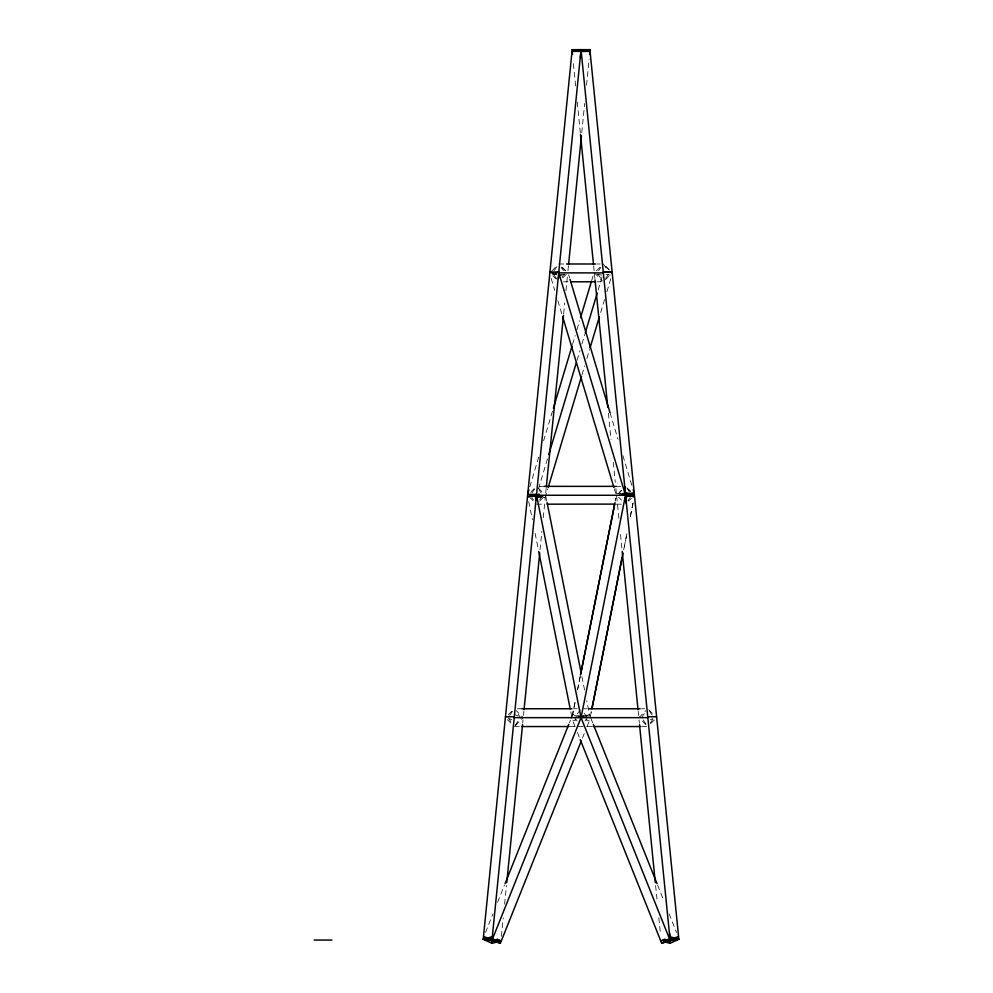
<?xml version="1.0" encoding="UTF-8"?>
<svg xmlns="http://www.w3.org/2000/svg" width="993" height="993" viewBox="0 0 993 993"><rect width="100%" height="100%" fill="white"/><g stroke="black" fill="none" stroke-linecap="round" stroke-linejoin="round"><path stroke-width="0.74" stroke-dasharray="4.96 3.72" d="M501.378 936.325L503.228 917.805M504.605 904.114L506.455 885.595M522.703 723.14L523.013 719.95M523.472 715.469L523.932 710.839M540.031 549.824L541.88 531.379M543.258 517.626L545.405 496.103M545.716 493.087L546.175 488.419M563.664 313.664L564.732 302.828M565.96 290.664L567.648 273.696M567.959 270.717L568.418 266.087M581.761 132.69L584.678 103.545M586.515 85.15L589.122 59.084M572.316 715.916L575.332 700.785L572.316 715.916L575.27 716.214M615.275 501.08L615.883 498.052L615.288 501.093M623.654 549.948L626.98 533.315L623.654 549.961M529.815 486.781L538.702 457.128M543.593 440.818L552.493 411.176M572.514 344.459L575.183 335.56M576.958 329.626L579.627 320.727M591.642 280.696L593.417 274.776M538.529 488.668L547.466 458.878M577.032 360.298L579.949 350.641M581.923 343.988L584.84 334.331M598.146 290.006L602.192 276.513M536.307 496.09L545.07 497.828L547.739 488.928M581.997 374.771L584.666 365.871M586.888 358.461L589.557 349.561M600.678 312.497L604.675 299.154M606.909 291.743L610.906 278.4M485.527 932.439L493 913.783M497.58 902.302L504.469 885.086M569.337 722.966L570.479 720.086M571.049 718.659L572.775 714.352L579.912 716.474M582.407 738.184L584.703 732.437M587 726.702L589.296 720.955L586.64 719.602M554.069 270.655L557.222 266.211M561.939 277.332L564.297 273.994M598.556 270.655L600.914 267.316M605.631 278.437L608.783 273.994M531.838 493.049L534.979 488.593M539.696 499.715L542.054 496.388M619.235 495.271L620.799 493.049M627.874 500.832L630.232 497.493M509.595 715.432L512.736 710.988M515.094 725.436L520.605 717.654L516.67 712.093M580.247 709.871L574.748 717.654L577.107 720.992M584.964 720.992L587.322 717.654M641.466 717.654L645.4 712.093M650.117 723.214L654.052 717.654M551.872 270.928L557.805 264.97M562.746 277.841L567.686 272.901M596.359 270.928L600.306 266.943M605.258 279.827L612.172 272.876M530.622 492.305L534.582 488.333M539.522 501.204L545.442 495.271M628.482 501.204L631.449 498.225M508.379 714.699L512.338 710.727M515.305 725.573L523.212 717.654L516.286 710.727M638.859 717.654L645.785 710.74M650.725 723.587L656.658 717.654M575.071 726.702L572.775 720.955L575.431 719.602M585.311 716.387L589.296 714.352L592.734 722.966M650.291 719.801L652.823 718.634M582.159 716.474L589.296 714.352M572.775 720.955L575.63 720.111M561.74 274.85L564.694 274.279M538.032 497.543L543.928 496.376M536.555 496.996L540.986 496.55M586.789 716.214L589.755 715.916L586.726 700.785M558.798 263.989L564.93 263.989M597.141 263.989L600.206 264.001M563.403 281.801L567.996 281.776M597.141 281.776L601.733 281.801M539.621 486.371L544.226 486.359M616.305 486.359L620.923 486.371M536.555 504.171L544.226 504.159M616.318 504.159L622.45 504.171M517.341 708.766L521.983 708.754M573.457 708.766L577.206 708.754M584.07 708.754L587.099 708.766M641.627 708.754L644.73 708.766M514.312 726.553L520.444 726.553M569.535 726.553L592.536 726.553M641.627 726.553L647.759 726.553L640.845 719.627M616.79 493.509L624.2 494.253M597.376 274.279L601.795 275.148M605.953 274.279L610.335 275.148M586.441 720.111L589.296 720.955M542.315 496.711L545.07 497.828M514.312 714.352L518.11 716.09M509.248 718.634L511.78 719.801M572.775 714.352L579.403 717.74M594.385 272.876L602.292 280.808M552.865 275.843L555.832 278.834M630.456 491.299L626.509 487.352L630.456 491.312M618.602 497.245L621.568 500.211M538.529 488.333L542.476 492.305M529.629 497.245L533.589 501.204M648.752 709.747L653.692 714.699M507.386 719.627L511.345 723.587M603.272 263.989L607.989 270.655M597.774 273.994L601.708 279.554M561.157 267.316L563.515 270.655M554.069 275.098L558.004 280.659M627.092 488.593L629.45 491.932M538.914 489.71L541.272 493.049M531.838 497.493L533.402 499.715M649.335 710.988L652.475 715.432M643.042 719.875L646.977 725.436M584.182 713.21L586.54 716.549M508.019 717.654L511.172 722.11M657.602 885.086L663.907 900.874M669.071 913.783L676.543 932.439M577.367 732.437L579.664 738.184M568.654 274.776L569.535 277.742M610.025 412.654L618.031 439.34M622.921 455.65L631.821 485.304M551.165 278.4L554.715 290.266M557.83 300.643L561.839 313.987M614.332 488.928L615.66 493.384M545.877 496.537L546.783 501.093M581.886 676.581L584.616 690.197M528.735 501.539L532.372 519.711M535.09 533.315L538.417 549.961M570.801 711.832L571.707 716.375M573.408 63.676L575.717 86.676M577.243 102.018L580.309 132.677M593.653 266.087L594.112 270.717M594.422 273.696L595.043 279.927M608.386 413.262L610.993 439.415M613.289 462.341L615.288 482.35M615.896 488.419L616.516 494.626M616.665 496.152L618.962 519.153M620.501 534.457L622.04 549.824M638.139 710.839L638.598 715.457M639.058 719.95L639.368 723.14M655.616 885.595L657.316 902.575M658.843 917.805L660.531 934.785M580.185 676.581L577.156 691.699L580.185 676.581M591.269 711.832L590.363 716.375L591.269 711.832M633.025 503.054L630.009 518.185L633.038 503.066M621.568 490.319L617.609 494.266L621.568 490.331M609.206 269.91L604.265 264.97L609.206 269.935M565.712 270.903L560.772 265.963L565.712 270.928"/><path stroke-width="1.49" d="M497.133 939.068L500.931 940.805L492.069 943.35L483.219 939.279L572.179 49.662L589.892 49.662L678.852 939.279L670.002 943.35L664.094 941.662M492.069 939.155L500.919 940.917L492.069 940.93L483.219 939.167L492.069 939.155L581.029 49.65L589.892 51.413L589.581 54.478M536.245 500.062L536.555 496.996L527.705 494.402L536.555 494.365M558.488 278.499L558.798 275.433L561.74 274.85M580.421 57.557L581.029 51.425L589.892 49.662M492.069 943.35L492.528 938.745M506.753 882.64L522.554 724.667M524.081 709.337L539.733 552.878M546.324 486.93L563.503 315.166M568.567 264.585L581.451 135.756M581.389 670.523L614.679 504.096L547.292 504.171M580.483 675.066L614.977 502.607M581.203 716.809L625.689 494.415L634.242 497.021M622.139 557.52L591.878 708.816L623.045 552.989M528.028 492.714L528.921 489.748M553.386 408.21L572.067 345.936M580.52 317.772L591.195 282.186M548.757 454.571L576.337 362.644M585.237 333.003L597.252 292.972M548.186 487.451L581.55 376.26M590.003 348.084L599.338 316.953M505.052 883.658L568.753 724.394M581.265 741.051L500.335 943.35L492.379 939.279L581.339 716.896L578.485 716.04M580.235 739.611L661.735 943.35L669.692 939.279L678.256 936.747M674.284 938.77L661.735 943.35M664.938 939.068L661.139 940.805L670.002 939.155L678.852 939.167L670.002 940.93L664.094 940.93M553.027 274.316L558.55 272.07L625.28 494.464M621.73 494.154L625.516 492.714L634.378 494.464L625.516 497.021L626.136 503.153M527.829 496.996L539.348 494.104M583.586 716.04L580.731 716.896L669.692 939.279M483.219 939.279L492.069 936.747M622.512 494.986L634.366 494.39L625.516 494.39M572.489 54.478L572.179 51.413L581.029 49.65L670.002 939.155M622.574 494.973L634.043 492.714L633.149 489.748M583.834 716.512L580.868 716.809L536.381 494.402M572.179 51.413L589.892 51.413M566.469 263.989L595.614 264.001M549.936 272.008L558.798 271.995M558.798 272.876L603.272 272.901M571.074 281.789L595.601 281.801M544.226 486.359L616.318 486.371M536.555 495.259L625.516 495.271M521.896 708.754L571.931 708.754M588.613 708.766L640.175 708.766M505.462 716.772L514.312 716.76M514.312 717.654L647.759 717.654M521.896 726.553L568.902 726.553M593.169 726.553L640.175 726.553M314.148 940.048L331.935 940.048M647.759 716.772L656.609 716.785M622.723 494.117L625.689 494.415M572.179 49.662L581.029 51.425M678.852 939.279L670.002 936.747L669.692 933.668M483.814 936.747L492.379 939.279M500.335 943.35L487.786 938.77M549.936 272.07L556.266 274.478M593.317 724.394L657.018 883.658M569.982 279.219L610.025 412.654M562.733 316.953L613.885 487.451M547.093 502.582L581.29 673.552M538.727 551.463L570.193 708.816M624.907 486.582L625.516 492.714M669.692 940.284L670.002 943.35M580.471 134.229L593.504 264.585M595.043 279.927L607.766 407.204M622.189 551.363L637.99 709.337M639.517 724.667L655.318 882.64M612.122 272.02L603.185 272.032L612.122 272.032"/></g></svg>
